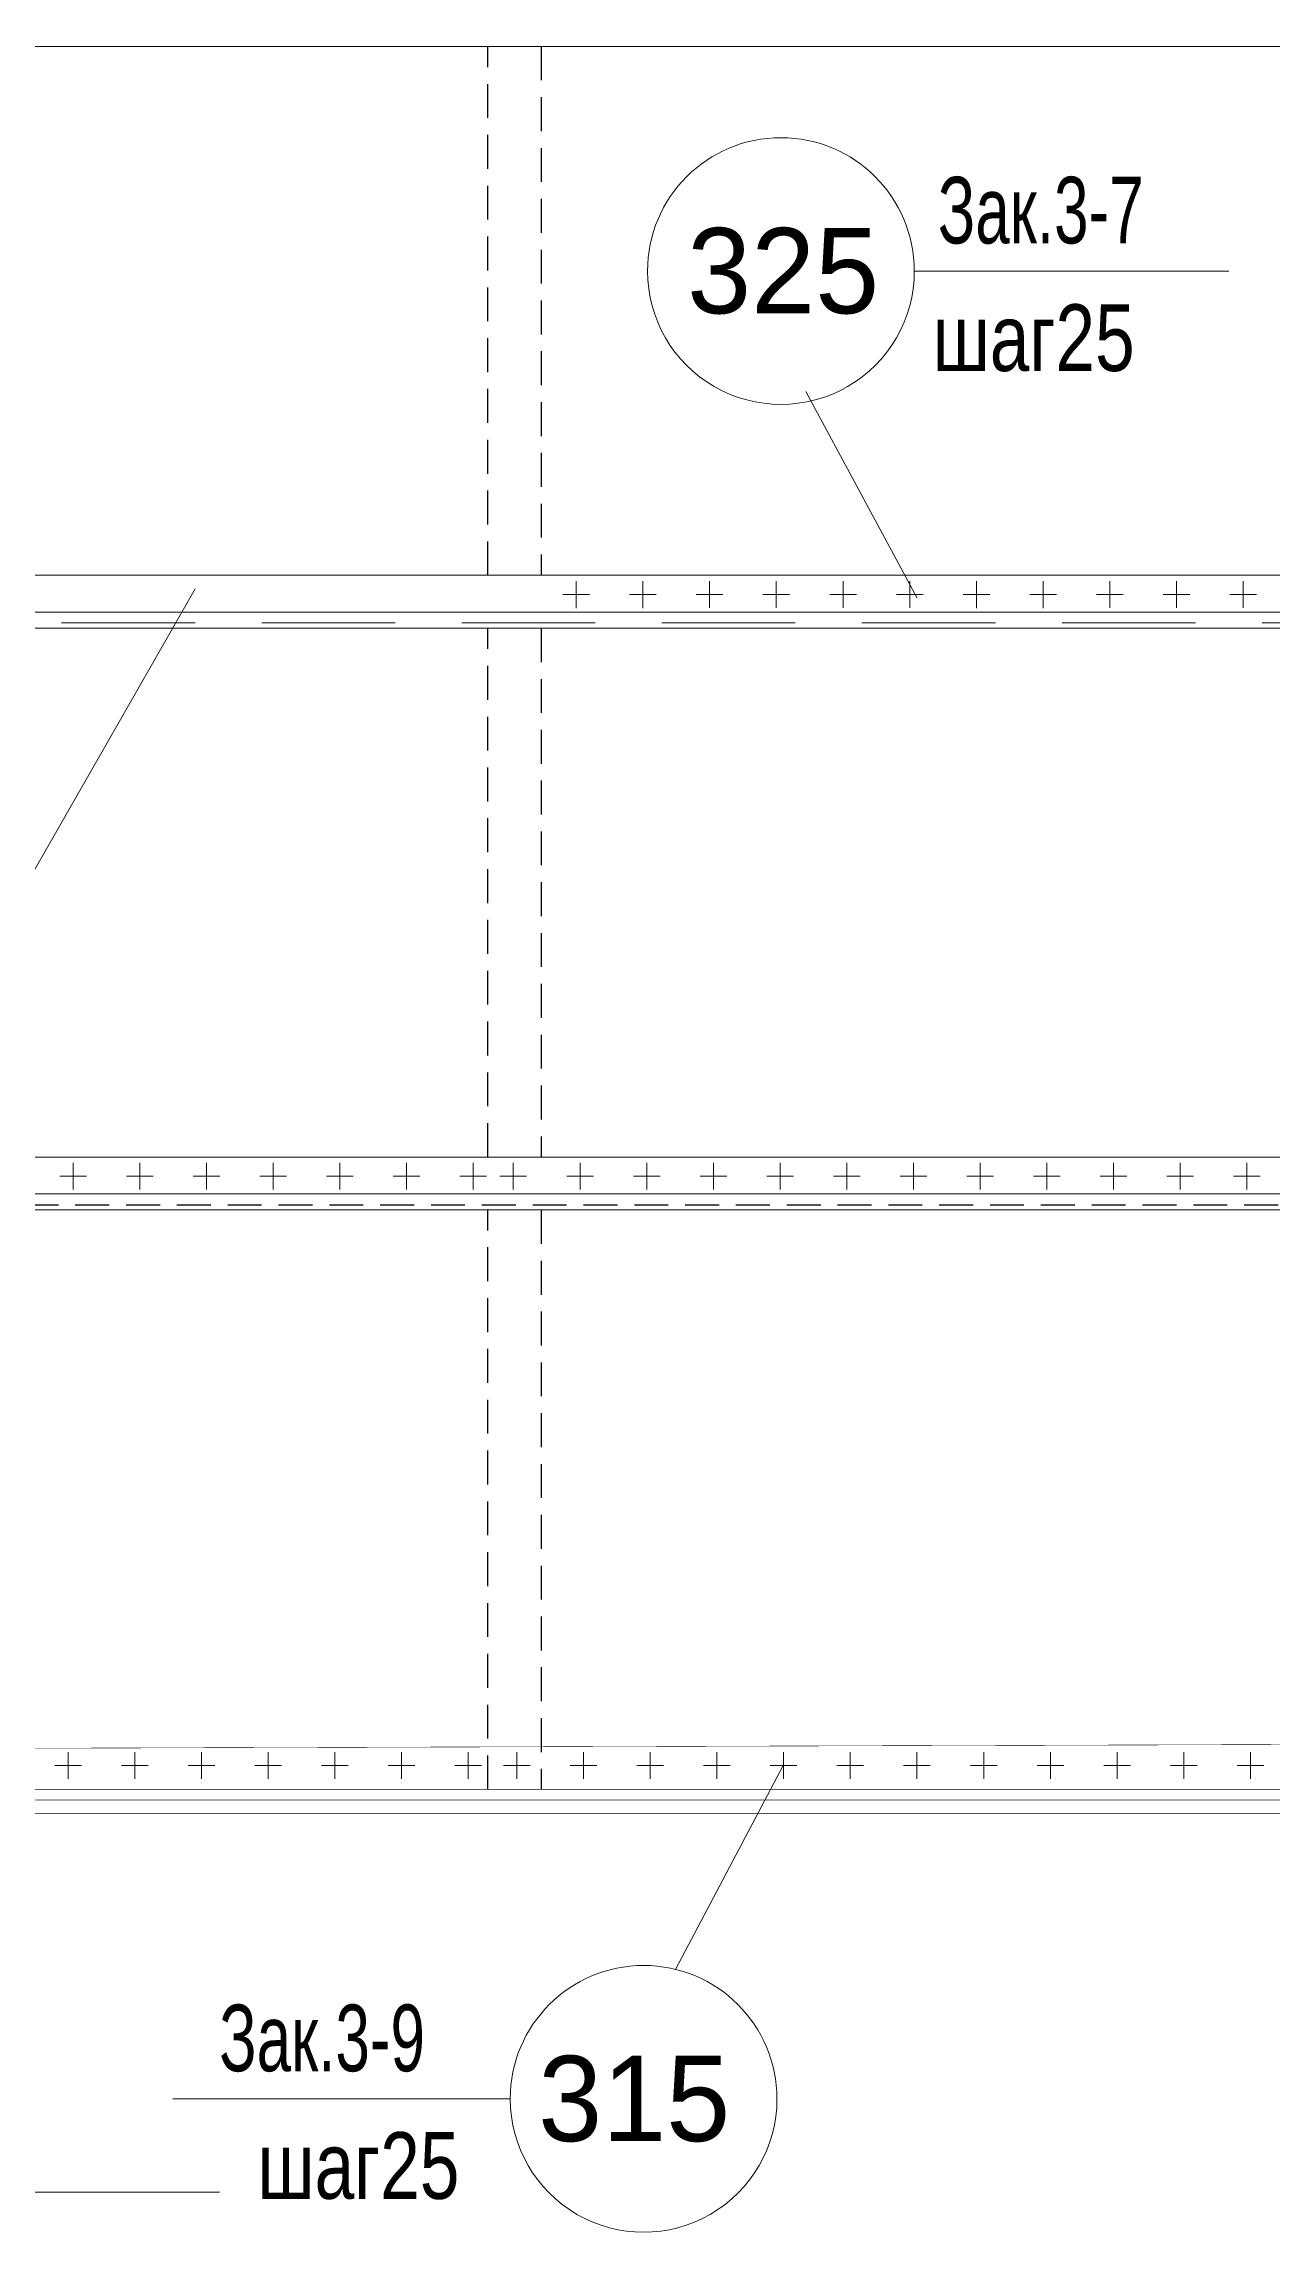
# Model space of a CAD drawing. Header units: millimetres. Extents: x 42007 to 66124, y -556 to 6894.
# Drawn here: x 45831 to 46291, y 3657 to 4477 of the extents above; entities that cross this region are included whole.
import ezdxf

# ---------------------------------------------------------------- set-up
doc = ezdxf.new("R2010")
doc.units = ezdxf.units.MM
for name, pattern in [('DASHED', [19.05, 12.7, -6.35]), ('K5LT32769', [0]), ('K5LT32793', [10, 5, -5]), ('K5LT32795', [75, 50, -25]), ('K5LT32799', [95.25, 63.5, -31.75])]:
    doc.linetypes.add(name, pattern=pattern)
doc.layers.add('pen_7', color=1, linetype='Continuous')
doc.styles.add('style5', font='arial.ttf', dxfattribs={"height": 3})

msp = doc.modelspace()

# ---------------------------------------------------------------- linework, layer by layer
at = {"color": 7, "linetype": 'K5LT32769', "lineweight": 18}
for p, q in [((43913.618, 4475.989), (46901.003, 4475.989)), ((46275.106, 4391.78), (46157.195, 4391.78)), ((46116.475, 4346.573), (46158.257, 4269.203)), ((46901.5, 4277.718), (44005.204, 4277.718)), ((46030.47, 4275.46), (46030.47, 4265.46)), ((46055.47, 4275.46), (46055.47, 4265.46)), ((46080.47, 4275.495), (46080.47, 4265.495)), ((46105.47, 4275.495), (46105.47, 4265.495)), ((46130.47, 4275.495), (46130.47, 4265.495)), ((46155.47, 4275.495), (46155.47, 4265.495)), ((46180.47, 4275.46), (46180.47, 4265.46)), ((46205.47, 4275.46), (46205.47, 4265.46)), ((46230.47, 4275.495), (46230.47, 4265.495)), ((46255.47, 4275.495), (46255.47, 4265.495)), ((46280.47, 4275.495), (46280.47, 4265.495)), ((45887.647, 4272.666), (45570.293, 3718.197)), ((46025.47, 4270.46), (46035.47, 4270.46)), ((46050.47, 4270.46), (46060.47, 4270.46)), ((46075.47, 4270.495), (46085.47, 4270.495)), ((46100.47, 4270.495), (46110.47, 4270.495)), ((46125.47, 4270.495), (46135.47, 4270.495)), ((46150.47, 4270.495), (46160.47, 4270.495)), ((46175.47, 4270.46), (46185.47, 4270.46)), ((46200.47, 4270.46), (46210.47, 4270.46)), ((46225.47, 4270.495), (46235.47, 4270.495)), ((46250.47, 4270.495), (46260.47, 4270.495)), ((46275.47, 4270.495), (46285.47, 4270.495)), ((46901.535, 4263.856), (44034.765, 4263.891)), ((44005.192, 4257.891), (46901.55, 4257.891)), ((46902.047, 4059.615), (44191.062, 4059.615)), ((45841.882, 4057.495), (45841.882, 4047.495)), ((45866.882, 4057.495), (45866.882, 4047.495)), ((45891.882, 4057.495), (45891.882, 4047.495)), ((45916.882, 4057.495), (45916.882, 4047.495)), ((45941.882, 4057.495), (45941.882, 4047.495)), ((45966.882, 4057.495), (45966.882, 4047.495)), ((45991.882, 4057.495), (45991.882, 4047.495)), ((46006.882, 4057.495), (46006.882, 4047.495)), ((46031.882, 4057.495), (46031.882, 4047.495)), ((46056.882, 4057.495), (46056.882, 4047.495)), ((46081.882, 4057.495), (46081.882, 4047.495)), ((46106.882, 4057.495), (46106.882, 4047.495)), ((46131.882, 4057.495), (46131.882, 4047.495)), ((46156.882, 4057.495), (46156.882, 4047.495)), ((46181.882, 4057.495), (46181.882, 4047.495)), ((46206.882, 4057.495), (46206.882, 4047.495)), ((46231.882, 4057.495), (46231.882, 4047.495)), ((46256.882, 4057.495), (46256.882, 4047.495)), ((46281.882, 4057.495), (46281.882, 4047.495)), ((46902.082, 4045.788), (44220.631, 4045.788)), ((45836.882, 4052.495), (45846.882, 4052.495)), ((45861.882, 4052.495), (45871.882, 4052.495)), ((45886.882, 4052.495), (45896.882, 4052.495)), ((45911.882, 4052.495), (45921.882, 4052.495)), ((45936.882, 4052.495), (45946.882, 4052.495)), ((45961.882, 4052.495), (45971.882, 4052.495)), ((45986.882, 4052.495), (45996.882, 4052.495)), ((46001.882, 4052.495), (46011.882, 4052.495)), ((46026.882, 4052.495), (46036.882, 4052.495)), ((46051.882, 4052.495), (46061.882, 4052.495)), ((46076.882, 4052.495), (46086.882, 4052.495)), ((46101.882, 4052.495), (46111.882, 4052.495)), ((46126.882, 4052.495), (46136.882, 4052.495)), ((46151.882, 4052.495), (46161.882, 4052.495)), ((46176.882, 4052.495), (46186.882, 4052.495)), ((46201.882, 4052.495), (46211.882, 4052.495)), ((46226.882, 4052.495), (46236.882, 4052.495)), ((46251.882, 4052.495), (46261.882, 4052.495)), ((46276.882, 4052.495), (46286.882, 4052.495)), ((44191.056, 4039.788), (46902.097, 4039.788)), ((45835.004, 3831.588), (45845.004, 3831.588)), ((45840.004, 3836.588), (45840.004, 3826.588)), ((45860.004, 3831.588), (45870.004, 3831.588)), ((45860.004, 3831.588), (45870.004, 3831.588)), ((45865.004, 3836.588), (45865.004, 3826.588)), ((45865.004, 3836.588), (45865.004, 3826.588)), ((45885.004, 3831.588), (45895.004, 3831.588)), ((45890.004, 3836.588), (45890.004, 3826.588)), ((45910.004, 3831.588), (45920.004, 3831.588)), ((45915.004, 3836.588), (45915.004, 3826.588)), ((45935.004, 3831.588), (45945.004, 3831.588)), ((45940.004, 3836.588), (45940.004, 3826.588)), ((45960.004, 3831.588), (45970.004, 3831.588)), ((45965.004, 3836.588), (45965.004, 3826.588)), ((45985.004, 3831.588), (45995.004, 3831.588)), ((45990.004, 3836.588), (45990.004, 3826.588)), ((46003.197, 3831.588), (46013.197, 3831.588)), ((46008.197, 3836.588), (46008.197, 3826.588)), ((46028.197, 3831.588), (46038.197, 3831.588)), ((46033.197, 3836.588), (46033.197, 3826.588)), ((46053.197, 3831.588), (46063.197, 3831.588)), ((46058.197, 3836.588), (46058.197, 3826.588)), ((46067.663, 3755.117), (46108.197, 3831.758)), ((46078.197, 3831.588), (46088.197, 3831.588)), ((46083.197, 3836.588), (46083.197, 3826.588)), ((46103.197, 3831.588), (46113.197, 3831.588)), ((46108.197, 3836.588), (46108.197, 3826.588)), ((46128.197, 3831.588), (46138.197, 3831.588)), ((46128.197, 3831.588), (46138.197, 3831.588)), ((46133.197, 3836.588), (46133.197, 3826.588)), ((46133.197, 3836.588), (46133.197, 3826.588)), ((46153.197, 3831.588), (46163.197, 3831.588)), ((46158.197, 3836.588), (46158.197, 3826.588)), ((46178.197, 3831.588), (46188.197, 3831.588)), ((46183.197, 3836.588), (46183.197, 3826.588)), ((46203.197, 3831.588), (46213.197, 3831.588)), ((46208.197, 3836.588), (46208.197, 3826.588)), ((46228.197, 3831.588), (46238.197, 3831.588)), ((46233.197, 3836.588), (46233.197, 3826.588)), ((46253.197, 3831.588), (46263.197, 3831.588)), ((46258.197, 3836.588), (46258.197, 3826.588)), ((46278.197, 3831.588), (46288.197, 3831.588)), ((46283.197, 3836.588), (46283.197, 3826.588)), ((46005.718, 3706.565), (45879.271, 3706.565))]:
    msp.add_line(p, q, dxfattribs=at)
at = {"color": 0, "linetype": 'DASHED'}
for p, q in [((45997.362, 4277.718), (45997.362, 4475.989)), ((46017.362, 4475.989), (46017.362, 4277.718)), ((45997.362, 4059.615), (45997.362, 4257.891)), ((46017.362, 4257.891), (46017.362, 4059.615)), ((44223.447, 4041.771), (46902.092, 4041.771)), ((45997.362, 3822.588), (45997.362, 4039.788)), ((46017.362, 4039.788), (46017.362, 3822.588))]:
    msp.add_line(p, q, dxfattribs=at)
at = {"color": 7, "linetype": 'K5LT32795', "lineweight": 18}
msp.add_line((44037.574, 4259.874), (46901.545, 4259.874), dxfattribs=at)
at = {"color": 0}
msp.add_line((45593.748, 3671.524), (45896.774, 3671.668), dxfattribs=at)
at = {"color": 7, "linetype": 'K5LT32799', "const_width": 0.18}
msp.add_lwpolyline([(46902.641, 3822.588), (44737.362, 3822.588, -0.4142136), (43866.362, 4693.588), (43866.362, 4939.588), (45238.362, 4939.588)], format="xyb", dxfattribs=at)
at = {"color": 7, "linetype": 'K5LT32769', "const_width": 0.18}
msp.add_lwpolyline([(46902.664, 3813.588), (45352.362, 3813.588), (45352.362, 3836.603), (47042.362, 3841.588), (47042.362, 3813.588), (46846.4, 3813.588)], dxfattribs=at)
at = {"color": 7, "linetype": 'K5LT32793', "const_width": 0.18}
msp.add_lwpolyline([(46902.651, 3818.588), (45352.362, 3818.588)], dxfattribs=at)
at = {"color": 7, "linetype": 'K5LT32769', "lineweight": 18}
for centre, start, end in [((46107.194, 4391.779), 0, 179.999977), ((46107.194, 4391.779), 179.999977, 0), ((46055.718, 3706.565), 0, 179.999977), ((46055.718, 3706.565), 179.999977, 0)]:
    msp.add_arc(centre, 50, start, end, dxfattribs=at)

# ---------------------------------------------------------------- texts
at = {"color": 7, "char_height": 3, "attachment_point": 1, "style": 'style5'}
for s, insert in [('\\H3.5;\\W0.965;\\Q15;\\Q0;\\W0.665;\\H25.00;Зак.3-7', (46166.036, 4427.122)), ('\\H3.5;\\W0.965;\\Q15;\\Q0;\\W0.765;\\H25.00;шаг25', (46164.06, 4379.294)), ('\\H3.5;\\W0.965;\\Q15;\\Q0;\\W0.665;\\H25.00;Зак.3-9', (45896.648, 3741.908)), ('\\H3.5;\\W0.965;\\Q15;\\Q0;\\W0.765;\\H25.00;шаг25', (45910.944, 3694.079))]:
    msp.add_mtext(s, dxfattribs=dict(at, insert=insert))
at = {"layer": 'pen_7', "color": 2, "linetype": 'Continuous', "char_height": 40, "attachment_point": 1, "style": 'style5'}
for s, insert in [('\\H3.5;\\W0.965;\\Q15;\\Q0;\\H32.00;325', (46072.045, 4407.923)), ('\\H3.5;\\W0.965;\\Q15;\\Q0;\\H32.00;315', (46016.205, 3722.708))]:
    msp.add_mtext(s, dxfattribs=dict(at, insert=insert))

doc.saveas('drawing.dxf')
